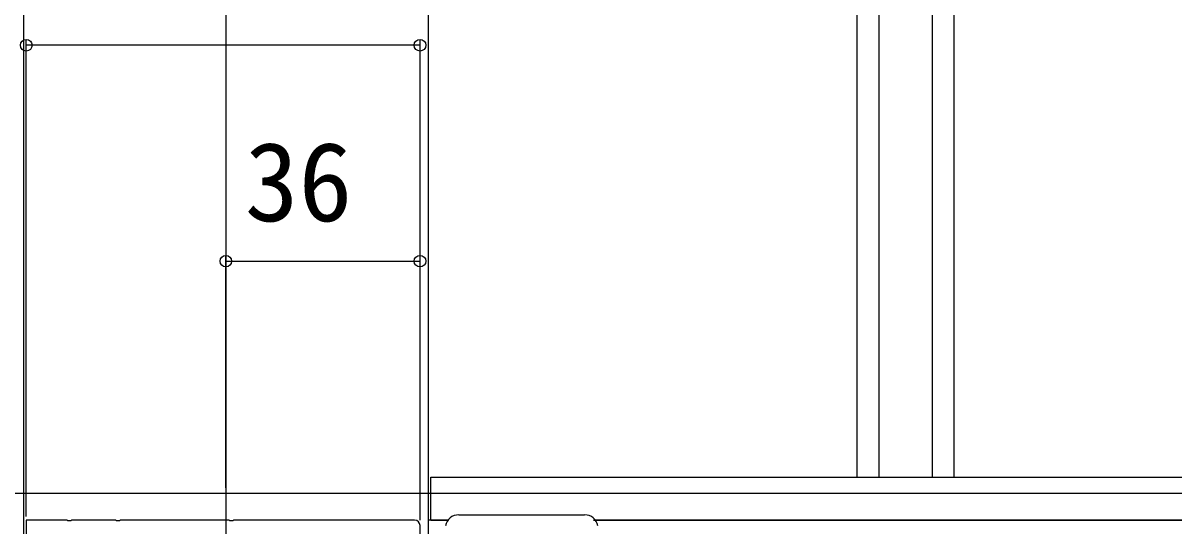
# Model space of a CAD drawing. Units: millimetres, scale not verified. Extents: x -875 to 875, y -1304 to 1296.
# Drawn here: x -437.6 to -224.2, y -690.2 to -597 of the extents above; entities that cross this region are included whole.
import ezdxf
from ezdxf.enums import TextEntityAlignment as Align

# ---------------------------------------------------------------- set-up
doc = ezdxf.new("R2010")
doc.units = ezdxf.units.MM
doc.header["$LTSCALE"] = 8
for name, color, linetype in [('0-2_YKK_11', 7, 'Continuous'), ('0-4_YKK_12', 2, 'Continuous'), ('0-5_YKK_13', 4, 'Continuous'), ('0-6_YKK_D', 6, 'Continuous')]:
    doc.layers.add(name, color=color, linetype=linetype)
doc.styles.add('ＭＳ ゴシック', font='')
doc.styles.get('ＭＳ ゴシック').set_extended_font_data('MS Gothic')

msp = doc.modelspace()

# ---------------------------------------------------------------- linework, layer by layer
at = {"layer": '0-2_YKK_11'}
for points in [[(-365, -689.1), (-398.542, -689.1), (-398.725, -689.22), (-399.275, -689.22), (-399.458, -689.1), (-419.542, -689.1), (-419.725, -689.22), (-420.275, -689.22), (-420.458, -689.1), (-428.542, -689.1), (-428.725, -689.22), (-429.275, -689.22), (-429.458, -689.1), (-437, -689.1), (-437, -692.1), (-436.7, -692.4)], [(-364, -694.1), (-364, -690.1)]]:
    msp.add_lwpolyline(points, dxfattribs=at)
msp.add_arc((-365, -690.1), 1, 0.00001, 89.99999, dxfattribs=at)
at = {"layer": '0-4_YKK_12'}
for p, q in [((-400, -237.1), (-400, -1108.1)), ((-437.5, -256.1), (-437.5, -1108.1)), ((-362.5, -256.1), (-362.5, -695.1)), ((-283, -337.1), (-283, -681.1)), ((-278.943, -337.1), (-278.943, -681.1)), ((-269.057, -337.1), (-269.057, -681.1)), ((-265, -337.1), (-265, -681.1)), ((-362, -681.1), (84.5, -681.1)), ((-362, -689.1), (-362, -681.1)), ((-655.356, -684.1), (637.5, -684.1)), ((-358.818, -689.1), (-362.5, -689.1)), ((-362.5, -689.1), (-362.5, -695.1)), ((-362, -689.1), (-358.818, -689.1)), ((-331.832, -689.1), (84.5, -689.1)), ((531.482, -689.1), (-331.832, -689.1))]:
    msp.add_line(p, q, dxfattribs=at)
at = {"layer": '0-5_YKK_13'}
msp.add_line((-356.818, -688.1), (-333.482, -688.1), dxfattribs=at)
for centre, start, end in [((-356.818, -690.6), 90, 170), ((-333.482, -690.6), 10, 90)]:
    msp.add_arc(centre, 2.5, start, end, dxfattribs=at)
at = {"layer": '0-6_YKK_D'}
for p, q in [((-437, -688.4), (-437, -600.1)), ((-364, -601.1), (-437, -601.1)), ((-364, -689.1), (-364, -600.1)), ((-400, -683.1), (-400, -640.1)), ((-364, -689.1), (-364, -640.1)), ((-400, -641.1), (-364, -641.1))]:
    msp.add_line(p, q, dxfattribs=at)
for centre in [(-437, -601.1), (-364, -601.1), (-400, -641.1), (-364, -641.1)]:
    msp.add_circle(centre, 1.075, dxfattribs=at)

# ---------------------------------------------------------------- texts
at = {"layer": '0-6_YKK_D', "style": 'ＭＳ ゴシック'}
msp.add_text('36', height=14.66, dxfattribs=at).set_placement((-396.489, -638.1), align=Align.BOTTOM_LEFT)

doc.saveas('drawing.dxf')
